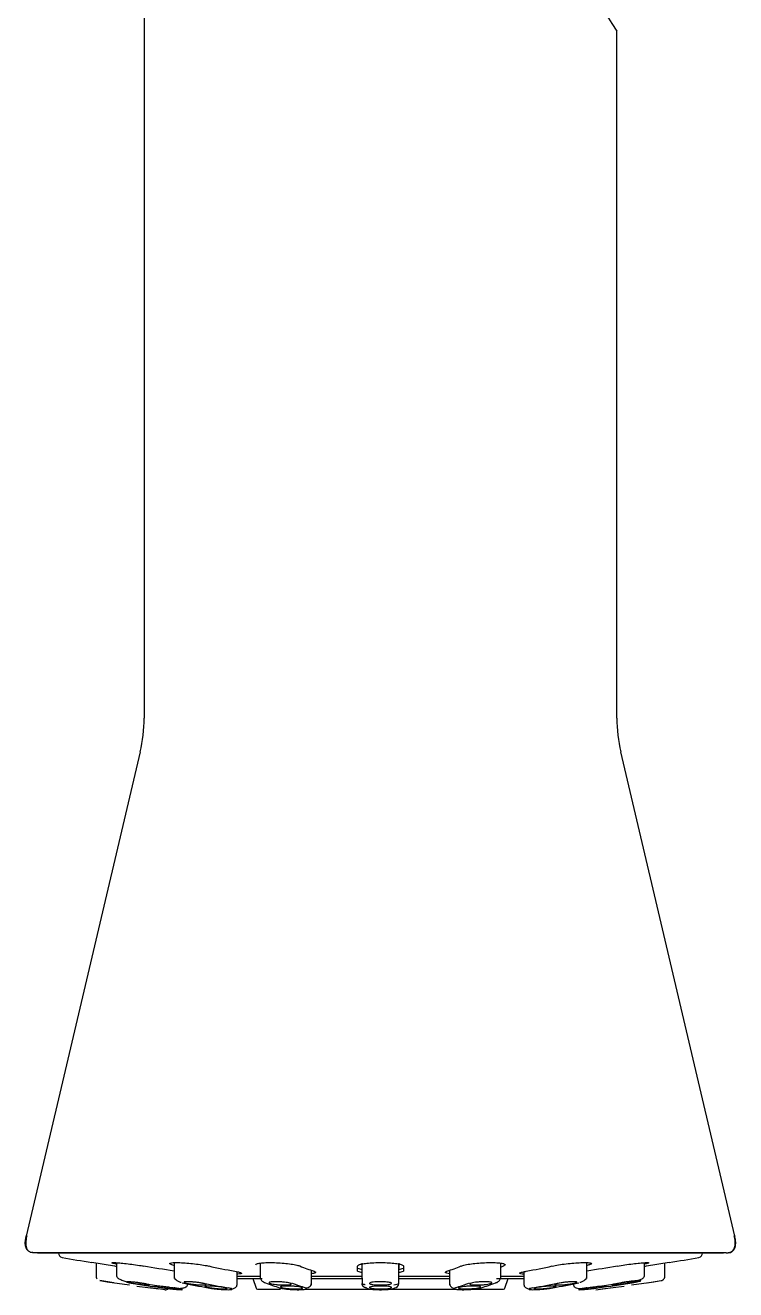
# Model space of a CAD drawing. Header units: millimetres. Extents: x 1617 to 5774, y 11446 to 13973.
# Drawn here: x 3841.9 to 3889.9, y 13340.8 to 13426.4 of the extents above; entities that cross this region are included whole.
import ezdxf

# ---------------------------------------------------------------- set-up
doc = ezdxf.new("R2010")
doc.units = ezdxf.units.MM
doc.layers.get('0').update_dxf_attribs({"color": 250})

# ---------------------------------------------------------------- blocks, each defined once
blk = doc.blocks.new('8')
at = {"linetype": 'Continuous'}
for p, q in [((3849.898, 13477.524), (3849.898, 13379.522)), ((3881.898, 13379.522), (3881.898, 13426.024)), ((3849.632, 13377.23), (3841.915, 13344.459)), ((3889.881, 13344.459), (3882.164, 13377.23)), ((3889.88, 13344.462), (3889.852, 13344.462)), ((3889.296, 13343.324), (3842.5, 13343.324)), ((3842.673, 13343.324), (3889.123, 13343.324)), ((3844.098, 13343.324), (3844.098, 13343.309)), ((3887.698, 13343.309), (3887.698, 13343.324)), ((3847.898, 13342.43), (3846.348, 13342.666)), ((3846.648, 13342.62), (3846.648, 13341.741)), ((3848.018, 13342.657), (3848.018, 13341.729)), ((3851.92, 13342.661), (3851.92, 13341.595)), ((3857.76, 13342.632), (3857.76, 13341.595)), ((3864.348, 13342.078), (3864.348, 13342.43)), ((3864.648, 13342.276), (3864.648, 13342.629)), ((3864.648, 13341.598), (3864.648, 13342.566)), ((3867.148, 13342.629), (3867.148, 13342.276)), ((3867.148, 13341.598), (3867.148, 13342.564)), ((3867.448, 13342.43), (3867.448, 13342.078)), ((3874.036, 13341.595), (3874.036, 13342.627)), ((3879.876, 13341.595), (3879.876, 13342.662)), ((3883.778, 13341.729), (3883.778, 13342.659)), ((3885.448, 13342.666), (3883.898, 13342.43)), ((3885.148, 13341.741), (3885.148, 13342.62)), ((3847.853, 13341.301), (3846.901, 13341.444)), ((3856.188, 13341.123), (3856.188, 13342.044)), ((3856.188, 13341.743), (3857.742, 13341.743)), ((3856.188, 13341.589), (3857.878, 13341.589)), ((3857.266, 13341.589), (3857.476, 13340.94)), ((3861.217, 13341.123), (3861.217, 13342.141)), ((3861.217, 13341.743), (3864.648, 13341.743)), ((3861.217, 13341.589), (3864.648, 13341.589)), ((3864.648, 13341.598), (3864.648, 13341.248)), ((3867.148, 13341.743), (3870.58, 13341.743)), ((3867.148, 13341.248), (3867.148, 13341.598)), ((3867.148, 13341.589), (3870.58, 13341.589)), ((3870.58, 13342.141), (3870.58, 13341.123)), ((3873.752, 13341.589), (3875.608, 13341.589)), ((3874.074, 13341.743), (3875.608, 13341.743)), ((3874.32, 13340.94), (3874.53, 13341.589)), ((3875.608, 13342.045), (3875.608, 13341.123)), ((3883.943, 13341.301), (3884.895, 13341.444)), ((3847.398, 13341.367), (3848.898, 13341.145)), ((3849.398, 13341.075), (3850.898, 13340.879)), ((3849.398, 13341.075), (3849.398, 13341.074)), ((3851.312, 13340.828), (3850.36, 13340.951)), ((3852.828, 13341.123), (3852.828, 13341.225)), ((3857.571, 13340.871), (3859.139, 13340.871)), ((3860.817, 13340.871), (3865.198, 13340.871)), ((3866.575, 13340.871), (3871.037, 13340.871)), ((3872.251, 13340.871), (3874.225, 13340.871)), ((3878.968, 13341.225), (3878.968, 13341.123)), ((3880.484, 13340.828), (3881.437, 13340.951)), ((3880.898, 13340.879), (3882.398, 13341.075)), ((3882.398, 13341.074), (3882.398, 13341.075)), ((3882.898, 13341.145), (3884.398, 13341.367))]:
    blk.add_line(p, q, dxfattribs=at)
for centre, radius, start, end in [((3896.625, 13436.118), 17.854, 182.54693, 214.4248), ((3839.898, 13379.522), 10, 346.75, 0), ((3891.898, 13379.522), 10, 180, 193.25), ((3844.398, 13343.309), 0.3, 180, 259.65275), ((3887.398, 13343.309), 0.3, 280.34725, 360), ((3865.898, 13461.063), 120, 259.65262, 260.62368), ((3865.898, 13461.063), 119.99, 261.37235, 261.43038), ((3865.898, 13348.012), 5.938, 254.86804, 257.83964), ((3865.898, 13348.012), 5.938, 282.23145, 285.13196), ((3865.898, 13461.063), 119.99, 278.56962, 278.62765), ((3865.898, 13461.063), 120, 279.37594, 280.34738), ((3846.948, 13341.741), 0.3, 170.95569, 216.24033), ((3865.898, 13461.247), 121.3, 260.99018, 261.23233), ((3865.898, 13347.82), 5.947, 254.89331, 257.78849), ((3865.898, 13347.82), 5.947, 282.1405, 285.10669), ((3865.898, 13461.247), 121.3, 278.76766, 279.00976), ((3884.848, 13341.741), 0.3, 278.48092, 323.75967), ((3884.848, 13341.741), 0.3, 323.75967, 9.04431), ((3851.348, 13341.125), 0.3, 262.51777, 311.50832), ((3857.571, 13340.971), 0.1, 197.90445, 270), ((3858.122, 13341.569), 0.269, 234.73393, 268.05071), ((3866.849, 13341.249), 0.299, 270.20913, 359.76951), ((3874.225, 13340.971), 0.1, 270, 342.09555)]:
    blk.add_arc(centre, radius, start, end, dxfattribs=at)
for centre, major_axis, ratio, start_param, end_param in [((3866.491, 13461.063), (0, -119.99), 0.92388, 6.132604, 6.151363), ((3866.994, 13461.063), (0, -119.99), 0.707107, -0.150581, -0.129539), ((3867.33, 13461.063), (0, -119.99), 0.382683, -0.150581, -0.129539), ((3864.466, 13461.063), (0, -119.99), 0.382683, 0.129539, 0.150581), ((3867.33, 13461.063), (0, -119.99), 0.382683, 0.146573, 0.150581), ((3864.802, 13461.063), (0, -119.99), 0.707107, 0.129539, 0.150581), ((3865.305, 13461.063), (0, -119.99), 0.92388, 0.131823, 0.150581), ((3865.534, 13461.247), (0, -121.296), 0.92388, 6.133866, 6.154729), ((3866.263, 13461.247), (0, -121.296), 0.92388, 6.133866, 6.154729), ((3865.225, 13461.247), (0, -121.296), 0.707107, -0.149319, -0.128456), ((3866.572, 13461.247), (0, -121.296), 0.707107, -0.149319, -0.128456), ((3865.018, 13461.247), (0, -121.296), 0.382683, -0.149319, -0.128456), ((3866.778, 13461.247), (0, -121.296), 0.382683, -0.149319, -0.128456), ((3865.018, 13461.247), (0, -121.296), 0.382683, 0.128456, 0.149319), ((3866.778, 13461.247), (0, -121.296), 0.382683, 0.128456, 0.149319), ((3865.225, 13461.247), (0, -121.296), 0.707107, 0.128456, 0.149319), ((3866.572, 13461.247), (0, -121.296), 0.707107, 0.128456, 0.149319), ((3865.534, 13461.247), (0, -121.296), 0.92388, 0.128456, 0.149319), ((3866.263, 13461.247), (0, -121.296), 0.92388, 0.128456, 0.149319)]:
    blk.add_ellipse(centre, major_axis=major_axis, ratio=ratio, start_param=start_param, end_param=end_param, dxfattribs=at)
for points, degree, knots in [([(3842.075, 13343.437), (3841.732, 13343.682), (3841.916, 13344.462), (3841.916, 13344.462), (3841.916, 13344.462)], 2, [0.3145013, 0.3145013, 0.3145013, 0.9999938, 0.9999938, 1, 1, 1]), ([(3841.948, 13344.475), (3841.91, 13344.296), (3841.873, 13344.106), (3841.884, 13343.867), (3841.898, 13343.784), (3841.911, 13343.726), (3841.93, 13343.658), (3841.984, 13343.529), (3842.102, 13343.404), (3842.225, 13343.359), (3842.315, 13343.34)], 3, [0, 0, 0, 0, 0.238845, 0.30142, 0.338078, 0.360662, 0.385637, 0.450598, 0.662542, 1, 1, 1, 1]), ([(3889.296, 13343.324), (3889.296, 13343.324), (3889.296, 13343.324), (3890.148, 13343.324), (3889.88, 13344.462), (3889.88, 13344.462), (3889.88, 13344.462)], 2, [0, 0, 0, 0.000036, 0.000036, 0.999994, 0.999994, 1, 1, 1]), ([(3889.481, 13343.34), (3889.556, 13343.33), (3889.635, 13343.341), (3889.781, 13343.516), (3889.801, 13343.543), (3889.824, 13343.58), (3889.881, 13343.684), (3889.943, 13343.993), (3889.898, 13344.259), (3889.848, 13344.475)], 3, [0, 0, 0, 0, 0.512408, 0.542086, 0.565666, 0.57576, 0.608119, 0.72314, 1, 1, 1, 1]), ([(3889.482, 13343.34), (3889.556, 13343.33), (3889.635, 13343.341), (3889.781, 13343.516), (3889.801, 13343.543), (3889.824, 13343.58), (3889.881, 13343.684), (3889.943, 13343.993), (3889.898, 13344.259), (3889.848, 13344.475)], 3, [0, 0, 0, 0, 0.512341, 0.542016, 0.565595, 0.575689, 0.608054, 0.723094, 1, 1, 1, 1]), ([(3842.5, 13343.324), (3842.5, 13343.324), (3842.5, 13343.324), (3842.399, 13343.324), (3842.314, 13343.34)], 2, [0, 0, 0, 0.0000362, 0.0000362, 0.1181102, 0.1181102, 0.1181102]), ([(3848.002, 13342.556), (3847.967, 13342.564), (3847.934, 13342.572), (3847.905, 13342.579), (3847.822, 13342.599), (3847.764, 13342.617), (3847.737, 13342.631), (3847.71, 13342.645), (3847.712, 13342.655), (3847.744, 13342.661), (3847.775, 13342.666), (3847.836, 13342.667), (3847.921, 13342.664), (3848.006, 13342.661), (3848.118, 13342.653), (3848.247, 13342.642), (3848.376, 13342.63), (3848.525, 13342.614), (3848.684, 13342.596), (3848.844, 13342.577), (3849.016, 13342.555), (3849.188, 13342.532), (3849.362, 13342.508), (3849.539, 13342.482), (3849.705, 13342.456), (3849.758, 13342.447), (3849.81, 13342.439), (3849.861, 13342.43)], 3, [0.180288, 0.180288, 0.180288, 0.180288, 0.2179797, 0.2179797, 0.2179797, 0.3264185, 0.3264185, 0.3264185, 0.4336625, 0.4336625, 0.4336625, 0.5398, 0.5398, 0.5398, 0.6454063, 0.6454063, 0.6454063, 0.7512726, 0.7512726, 0.7512726, 0.8580682, 0.8580682, 0.8580682, 0.9660681, 0.9660681, 0.9660681, 1, 1, 1, 1]), ([(3851.902, 13342.471), (3851.852, 13342.484), (3851.808, 13342.497), (3851.771, 13342.509), (3851.696, 13342.534), (3851.647, 13342.558), (3851.629, 13342.579), (3851.61, 13342.599), (3851.622, 13342.617), (3851.664, 13342.631), (3851.704, 13342.645), (3851.775, 13342.655), (3851.87, 13342.661), (3851.963, 13342.666), (3852.083, 13342.667), (3852.219, 13342.664), (3852.355, 13342.661), (3852.51, 13342.653), (3852.672, 13342.642), (3852.835, 13342.63), (3853.009, 13342.614), (3853.18, 13342.596), (3853.352, 13342.577), (3853.526, 13342.555), (3853.688, 13342.532), (3853.852, 13342.508), (3854.008, 13342.482), (3854.143, 13342.456), (3854.186, 13342.447), (3854.227, 13342.439), (3854.266, 13342.43)], 3, [0.0553773, 0.0553773, 0.0553773, 0.0553773, 0.1089723, 0.1089723, 0.1089723, 0.2179797, 0.2179797, 0.2179797, 0.3264185, 0.3264185, 0.3264185, 0.4336625, 0.4336625, 0.4336625, 0.5398, 0.5398, 0.5398, 0.6454063, 0.6454063, 0.6454063, 0.7512726, 0.7512726, 0.7512726, 0.8580682, 0.8580682, 0.8580682, 0.9660681, 0.9660681, 0.9660681, 1, 1, 1, 1]), ([(3857.46, 13342.52), (3857.46, 13342.541), (3857.482, 13342.561), (3857.524, 13342.579), (3857.574, 13342.599), (3857.654, 13342.617), (3857.757, 13342.631), (3857.859, 13342.645), (3857.988, 13342.655), (3858.131, 13342.661), (3858.273, 13342.666), (3858.434, 13342.667), (3858.6, 13342.664), (3858.765, 13342.661), (3858.941, 13342.653), (3859.112, 13342.642), (3859.283, 13342.63), (3859.454, 13342.614), (3859.612, 13342.596), (3859.771, 13342.577), (3859.92, 13342.555), (3860.048, 13342.532), (3860.177, 13342.508), (3860.287, 13342.482), (3860.37, 13342.456), (3860.397, 13342.447), (3860.421, 13342.439), (3860.442, 13342.43)], 3, [0.1254368, 0.1254368, 0.1254368, 0.1254368, 0.2179797, 0.2179797, 0.2179797, 0.3264185, 0.3264185, 0.3264185, 0.4336625, 0.4336625, 0.4336625, 0.5398, 0.5398, 0.5398, 0.6454063, 0.6454063, 0.6454063, 0.7512726, 0.7512726, 0.7512726, 0.8580682, 0.8580682, 0.8580682, 0.9660681, 0.9660681, 0.9660681, 1, 1, 1, 1]), ([(3864.348, 13342.43), (3864.348, 13342.457), (3864.379, 13342.484), (3864.437, 13342.509), (3864.496, 13342.534), (3864.584, 13342.558), (3864.695, 13342.579), (3864.805, 13342.599), (3864.94, 13342.617), (3865.09, 13342.631), (3865.238, 13342.645), (3865.404, 13342.655), (3865.575, 13342.661), (3865.743, 13342.666), (3865.92, 13342.667), (3866.091, 13342.664), (3866.262, 13342.661), (3866.43, 13342.653), (3866.584, 13342.642), (3866.738, 13342.63), (3866.881, 13342.614), (3867.001, 13342.596), (3867.122, 13342.577), (3867.224, 13342.555), (3867.298, 13342.532), (3867.372, 13342.508), (3867.421, 13342.482), (3867.439, 13342.456), (3867.445, 13342.447), (3867.448, 13342.439), (3867.448, 13342.43)], 3, [0, 0, 0, 0, 0.108972, 0.108972, 0.108972, 0.21798, 0.21798, 0.21798, 0.326418, 0.326418, 0.326418, 0.433662, 0.433662, 0.433662, 0.5398, 0.5398, 0.5398, 0.645406, 0.645406, 0.645406, 0.751273, 0.751273, 0.751273, 0.858068, 0.858068, 0.858068, 0.966068, 0.966068, 0.966068, 1, 1, 1, 1]), ([(3871.354, 13342.43), (3871.421, 13342.457), (3871.517, 13342.484), (3871.635, 13342.509), (3871.752, 13342.534), (3871.894, 13342.558), (3872.048, 13342.579), (3872.202, 13342.599), (3872.373, 13342.617), (3872.546, 13342.631), (3872.718, 13342.645), (3872.897, 13342.655), (3873.068, 13342.661), (3873.237, 13342.666), (3873.404, 13342.667), (3873.554, 13342.664), (3873.703, 13342.661), (3873.839, 13342.653), (3873.952, 13342.642), (3874.065, 13342.63), (3874.158, 13342.614), (3874.222, 13342.596), (3874.287, 13342.577), (3874.325, 13342.555), (3874.334, 13342.532), (3874.343, 13342.508), (3874.322, 13342.482), (3874.274, 13342.456), (3874.258, 13342.447), (3874.24, 13342.439), (3874.218, 13342.43)], 3, [0, 0, 0, 0, 0.108972, 0.108972, 0.108972, 0.21798, 0.21798, 0.21798, 0.326418, 0.326418, 0.326418, 0.433662, 0.433662, 0.433662, 0.5398, 0.5398, 0.5398, 0.645406, 0.645406, 0.645406, 0.751273, 0.751273, 0.751273, 0.858068, 0.858068, 0.858068, 0.966068, 0.966068, 0.966068, 1, 1, 1, 1]), ([(3877.53, 13342.43), (3877.654, 13342.457), (3877.801, 13342.484), (3877.959, 13342.509), (3878.117, 13342.534), (3878.291, 13342.558), (3878.466, 13342.579), (3878.64, 13342.599), (3878.819, 13342.617), (3878.99, 13342.631), (3879.159, 13342.645), (3879.323, 13342.655), (3879.469, 13342.661), (3879.614, 13342.666), (3879.744, 13342.667), (3879.85, 13342.664), (3879.955, 13342.661), (3880.039, 13342.653), (3880.094, 13342.642), (3880.149, 13342.63), (3880.177, 13342.614), (3880.176, 13342.596), (3880.175, 13342.577), (3880.144, 13342.555), (3880.087, 13342.532), (3880.039, 13342.512), (3879.97, 13342.49), (3879.886, 13342.469)], 3, [0, 0, 0, 0, 0.1089723, 0.1089723, 0.1089723, 0.2179797, 0.2179797, 0.2179797, 0.3264185, 0.3264185, 0.3264185, 0.4336625, 0.4336625, 0.4336625, 0.5398, 0.5398, 0.5398, 0.6454063, 0.6454063, 0.6454063, 0.7512726, 0.7512726, 0.7512726, 0.8580682, 0.8580682, 0.8580682, 0.9477932, 0.9477932, 0.9477932, 0.9477932]), ([(3881.935, 13342.43), (3882.096, 13342.457), (3882.272, 13342.484), (3882.447, 13342.509), (3882.622, 13342.534), (3882.801, 13342.558), (3882.97, 13342.579), (3883.137, 13342.599), (3883.299, 13342.617), (3883.441, 13342.631), (3883.581, 13342.645), (3883.706, 13342.655), (3883.805, 13342.661), (3883.902, 13342.666), (3883.977, 13342.667), (3884.023, 13342.664), (3884.068, 13342.661), (3884.086, 13342.653), (3884.075, 13342.642), (3884.063, 13342.63), (3884.023, 13342.614), (3883.956, 13342.596), (3883.913, 13342.584), (3883.858, 13342.57), (3883.794, 13342.556)], 3, [0, 0, 0, 0, 0.1089723, 0.1089723, 0.1089723, 0.2179797, 0.2179797, 0.2179797, 0.3264185, 0.3264185, 0.3264185, 0.4336625, 0.4336625, 0.4336625, 0.5398, 0.5398, 0.5398, 0.6454063, 0.6454063, 0.6454063, 0.7512726, 0.7512726, 0.7512726, 0.8201136, 0.8201136, 0.8201136, 0.8201136]), ([(3848.045, 13341.724), (3848.051, 13341.702), (3848.068, 13341.651), (3848.234, 13341.541), (3848.51, 13341.417), (3848.721, 13341.356), (3848.84, 13341.322)], 3, [0, 0, 0, 0, 0.161046, 0.452746, 0.733981, 1, 1, 1, 1]), ([(3851.922, 13341.734), (3851.924, 13341.696), (3851.931, 13341.63), (3852.029, 13341.514), (3852.188, 13341.406), (3852.318, 13341.355), (3852.393, 13341.327)], 3, [0, 0, 0, 0, 0.258544, 0.514568, 0.763251, 1, 1, 1, 1]), ([(3856.034, 13342.078), (3856.157, 13342.055), (3856.261, 13342.032), (3856.336, 13342.011), (3856.412, 13341.989), (3856.461, 13341.969), (3856.479, 13341.951), (3856.498, 13341.933), (3856.486, 13341.918), (3856.446, 13341.906), (3856.405, 13341.894), (3856.335, 13341.886), (3856.241, 13341.881), (3856.227, 13341.88), (3856.212, 13341.879), (3856.197, 13341.879)], 3, [0, 0, 0, 0, 0.1085609, 0.1085609, 0.1085609, 0.2171477, 0.2171477, 0.2171477, 0.3253166, 0.3253166, 0.3253166, 0.4326082, 0.4326082, 0.4326082, 0.4486413, 0.4486413, 0.4486413, 0.4486413]), ([(3857.76, 13341.672), (3857.761, 13341.639), (3857.764, 13341.584), (3857.808, 13341.49), (3857.882, 13341.404), (3857.947, 13341.362), (3857.985, 13341.339)], 3, [0, 0, 0, 0, 0.251992, 0.505822, 0.756915, 1, 1, 1, 1]), ([(3861.399, 13342.078), (3861.465, 13342.055), (3861.505, 13342.032), (3861.514, 13342.011), (3861.524, 13341.989), (3861.503, 13341.969), (3861.453, 13341.951), (3861.404, 13341.933), (3861.324, 13341.918), (3861.222, 13341.906), (3861.22, 13341.906), (3861.219, 13341.906), (3861.218, 13341.906)], 3, [0, 0, 0, 0, 0.1085609, 0.1085609, 0.1085609, 0.2171477, 0.2171477, 0.2171477, 0.3253166, 0.3253166, 0.3253166, 0.3267849, 0.3267849, 0.3267849, 0.3267849]), ([(3870.564, 13341.907), (3870.496, 13341.916), (3870.439, 13341.925), (3870.394, 13341.936), (3870.329, 13341.952), (3870.291, 13341.971), (3870.282, 13341.991), (3870.273, 13342.012), (3870.294, 13342.034), (3870.343, 13342.057), (3870.358, 13342.064), (3870.377, 13342.071), (3870.398, 13342.078)], 3, [0.6786588, 0.6786588, 0.6786588, 0.6786588, 0.7514439, 0.7514439, 0.7514439, 0.8583981, 0.8583981, 0.8583981, 0.9662405, 0.9662405, 0.9662405, 1, 1, 1, 1]), ([(3870.496, 13342.118), (3870.52, 13342.114), (3870.547, 13342.111), (3870.575, 13342.108), (3870.576, 13342.107), (3870.577, 13342.107), (3870.579, 13342.107)], 3, [0.29588398, 0.29588398, 0.29588398, 0.29588398, 0.32532693, 0.32532693, 0.32532693, 0.32678857, 0.32678857, 0.32678857, 0.32678857]), ([(3873.812, 13341.339), (3873.85, 13341.362), (3873.914, 13341.403), (3873.988, 13341.49), (3874.032, 13341.584), (3874.035, 13341.639), (3874.036, 13341.672)], 3, [0, 0, 0, 0, 0.243187, 0.494237, 0.748022, 1, 1, 1, 1]), ([(3875.601, 13341.879), (3875.512, 13341.882), (3875.44, 13341.888), (3875.391, 13341.897), (3875.336, 13341.907), (3875.307, 13341.92), (3875.308, 13341.936), (3875.309, 13341.952), (3875.34, 13341.971), (3875.398, 13341.991), (3875.456, 13342.012), (3875.543, 13342.034), (3875.652, 13342.057), (3875.687, 13342.064), (3875.723, 13342.071), (3875.762, 13342.078)], 3, [0.5511258, 0.5511258, 0.5511258, 0.5511258, 0.645172, 0.645172, 0.645172, 0.7514439, 0.7514439, 0.7514439, 0.8583981, 0.8583981, 0.8583981, 0.9662405, 0.9662405, 0.9662405, 1, 1, 1, 1]), ([(3879.403, 13341.327), (3879.478, 13341.355), (3879.609, 13341.406), (3879.767, 13341.514), (3879.865, 13341.63), (3879.872, 13341.696), (3879.874, 13341.734)], 3, [0, 0, 0, 0, 0.236776, 0.485418, 0.74146, 1, 1, 1, 1]), ([(3882.956, 13341.322), (3883.076, 13341.356), (3883.286, 13341.417), (3883.562, 13341.541), (3883.728, 13341.651), (3883.745, 13341.702), (3883.751, 13341.724)], 3, [0, 0, 0, 0, 0.266007, 0.547236, 0.83893, 1, 1, 1, 1]), ([(3849.786, 13341.256), (3849.864, 13341.243), (3849.938, 13341.23), (3850.001, 13341.219), (3850.064, 13341.207), (3850.118, 13341.195), (3850.159, 13341.186), (3850.199, 13341.176), (3850.227, 13341.167), (3850.24, 13341.161), (3850.253, 13341.154), (3850.252, 13341.15), (3850.237, 13341.147), (3850.222, 13341.145), (3850.192, 13341.144), (3850.151, 13341.146), (3850.11, 13341.147), (3850.056, 13341.151), (3849.994, 13341.156), (3849.931, 13341.162), (3849.859, 13341.169), (3849.782, 13341.178), (3849.705, 13341.186), (3849.621, 13341.197), (3849.538, 13341.208), (3849.454, 13341.219), (3849.368, 13341.231), (3849.288, 13341.244), (3849.262, 13341.248), (3849.237, 13341.252), (3849.212, 13341.256), (3849.134, 13341.268), (3849.06, 13341.281), (3848.997, 13341.293), (3848.934, 13341.304), (3848.88, 13341.316), (3848.84, 13341.325), (3848.8, 13341.335), (3848.772, 13341.344), (3848.758, 13341.35), (3848.745, 13341.357), (3848.746, 13341.361), (3848.762, 13341.364), (3848.777, 13341.367), (3848.806, 13341.367), (3848.847, 13341.366), (3848.888, 13341.364), (3848.942, 13341.361), (3849.005, 13341.355), (3849.067, 13341.35), (3849.14, 13341.342), (3849.216, 13341.334), (3849.294, 13341.325), (3849.377, 13341.314), (3849.461, 13341.303), (3849.544, 13341.292), (3849.63, 13341.28), (3849.711, 13341.267), (3849.736, 13341.263), (3849.762, 13341.26), (3849.786, 13341.256)], 3, [0, 0, 0, 0, 0.054446, 0.054446, 0.054446, 0.108909, 0.108909, 0.108909, 0.163102, 0.163102, 0.163102, 0.216727, 0.216727, 0.216727, 0.26983, 0.26983, 0.26983, 0.322681, 0.322681, 0.322681, 0.375655, 0.375655, 0.375655, 0.429067, 0.429067, 0.429067, 0.483051, 0.483051, 0.483051, 0.500001, 0.500001, 0.500001, 0.554448, 0.554448, 0.554448, 0.608912, 0.608912, 0.608912, 0.663105, 0.663105, 0.663105, 0.716732, 0.716732, 0.716732, 0.769833, 0.769833, 0.769833, 0.822681, 0.822681, 0.822681, 0.875653, 0.875653, 0.875653, 0.929065, 0.929065, 0.929065, 0.98305, 0.98305, 0.98305, 1, 1, 1, 1]), ([(3851.06, 13340.977), (3850.982, 13340.988), (3850.908, 13340.999), (3850.846, 13341.009), (3850.783, 13341.02), (3850.729, 13341.03), (3850.688, 13341.038), (3850.648, 13341.047), (3850.62, 13341.055), (3850.606, 13341.06), (3850.593, 13341.066), (3850.594, 13341.07), (3850.609, 13341.073), (3850.624, 13341.075), (3850.653, 13341.076), (3850.694, 13341.074), (3850.736, 13341.073), (3850.789, 13341.07), (3850.852, 13341.065), (3850.914, 13341.06), (3850.987, 13341.053), (3851.064, 13341.046), (3851.142, 13341.038), (3851.225, 13341.029), (3851.309, 13341.019), (3851.392, 13341.009), (3851.478, 13340.998), (3851.559, 13340.987), (3851.584, 13340.984), (3851.609, 13340.98), (3851.634, 13340.977), (3851.712, 13340.966), (3851.786, 13340.954), (3851.848, 13340.944), (3851.911, 13340.934), (3851.965, 13340.924), (3852.006, 13340.915), (3852.046, 13340.906), (3852.074, 13340.899), (3852.088, 13340.893), (3852.101, 13340.887), (3852.1, 13340.883), (3852.085, 13340.881), (3852.07, 13340.878), (3852.041, 13340.878), (3852, 13340.879), (3851.959, 13340.881), (3851.905, 13340.884), (3851.842, 13340.889), (3851.78, 13340.893), (3851.707, 13340.9), (3851.63, 13340.908), (3851.553, 13340.915), (3851.469, 13340.925), (3851.385, 13340.935), (3851.302, 13340.944), (3851.216, 13340.955), (3851.135, 13340.966), (3851.11, 13340.97), (3851.085, 13340.973), (3851.06, 13340.977)], 3, [0, 0, 0, 0, 0.054288, 0.054288, 0.054288, 0.108589, 0.108589, 0.108589, 0.162679, 0.162679, 0.162679, 0.216326, 0.216326, 0.216326, 0.269559, 0.269559, 0.269559, 0.322592, 0.322592, 0.322592, 0.375721, 0.375721, 0.375721, 0.429196, 0.429196, 0.429196, 0.483121, 0.483121, 0.483121, 0.500004, 0.500004, 0.500004, 0.55429, 0.55429, 0.55429, 0.60859, 0.60859, 0.60859, 0.662678, 0.662678, 0.662678, 0.716323, 0.716323, 0.716323, 0.769557, 0.769557, 0.769557, 0.822591, 0.822591, 0.822591, 0.87572, 0.87572, 0.87572, 0.929194, 0.929194, 0.929194, 0.983118, 0.983118, 0.983118, 1, 1, 1, 1]), ([(3852.154, 13340.908), (3852.164, 13340.909), (3852.264, 13340.912), (3852.445, 13340.926), (3852.655, 13340.972), (3852.801, 13341.046), (3852.819, 13341.105), (3852.828, 13341.141)], 3, [0.4564545, 0.4564545, 0.4564545, 0.4564545, 0.470299, 0.5970275, 0.7284389, 0.8634873, 1, 1, 1, 1]), ([(3853.877, 13341.256), (3853.937, 13341.243), (3853.987, 13341.23), (3854.024, 13341.219), (3854.06, 13341.207), (3854.084, 13341.195), (3854.093, 13341.186), (3854.102, 13341.176), (3854.096, 13341.167), (3854.076, 13341.161), (3854.056, 13341.154), (3854.022, 13341.15), (3853.977, 13341.147), (3853.931, 13341.145), (3853.873, 13341.144), (3853.807, 13341.146), (3853.742, 13341.147), (3853.667, 13341.151), (3853.588, 13341.156), (3853.509, 13341.162), (3853.425, 13341.169), (3853.342, 13341.178), (3853.259, 13341.186), (3853.175, 13341.197), (3853.096, 13341.208), (3853.017, 13341.219), (3852.942, 13341.231), (3852.876, 13341.244), (3852.855, 13341.248), (3852.836, 13341.252), (3852.817, 13341.256), (3852.757, 13341.268), (3852.707, 13341.281), (3852.67, 13341.293), (3852.634, 13341.304), (3852.61, 13341.316), (3852.601, 13341.325), (3852.592, 13341.335), (3852.598, 13341.344), (3852.618, 13341.35), (3852.638, 13341.357), (3852.672, 13341.361), (3852.717, 13341.364), (3852.763, 13341.367), (3852.821, 13341.367), (3852.887, 13341.366), (3852.952, 13341.364), (3853.027, 13341.361), (3853.106, 13341.355), (3853.185, 13341.35), (3853.269, 13341.342), (3853.352, 13341.334), (3853.435, 13341.325), (3853.519, 13341.314), (3853.598, 13341.303), (3853.677, 13341.292), (3853.752, 13341.28), (3853.818, 13341.267), (3853.839, 13341.263), (3853.858, 13341.26), (3853.877, 13341.256)], 3, [0, 0, 0, 0, 0.054446, 0.054446, 0.054446, 0.108909, 0.108909, 0.108909, 0.163102, 0.163102, 0.163102, 0.216727, 0.216727, 0.216727, 0.26983, 0.26983, 0.26983, 0.322681, 0.322681, 0.322681, 0.375655, 0.375655, 0.375655, 0.429067, 0.429067, 0.429067, 0.483051, 0.483051, 0.483051, 0.500001, 0.500001, 0.500001, 0.554448, 0.554448, 0.554448, 0.608912, 0.608912, 0.608912, 0.663105, 0.663105, 0.663105, 0.716732, 0.716732, 0.716732, 0.769833, 0.769833, 0.769833, 0.822681, 0.822681, 0.822681, 0.875653, 0.875653, 0.875653, 0.929065, 0.929065, 0.929065, 0.98305, 0.98305, 0.98305, 1, 1, 1, 1]), ([(3854.231, 13340.977), (3854.171, 13340.988), (3854.121, 13340.999), (3854.084, 13341.009), (3854.048, 13341.02), (3854.024, 13341.03), (3854.015, 13341.038), (3854.006, 13341.047), (3854.012, 13341.055), (3854.032, 13341.06), (3854.051, 13341.066), (3854.085, 13341.07), (3854.131, 13341.073), (3854.176, 13341.075), (3854.234, 13341.076), (3854.3, 13341.074), (3854.365, 13341.073), (3854.441, 13341.07), (3854.519, 13341.065), (3854.598, 13341.06), (3854.683, 13341.053), (3854.766, 13341.046), (3854.849, 13341.038), (3854.934, 13341.029), (3855.012, 13341.019), (3855.091, 13341.009), (3855.167, 13340.998), (3855.232, 13340.987), (3855.253, 13340.984), (3855.273, 13340.98), (3855.292, 13340.977), (3855.351, 13340.966), (3855.401, 13340.954), (3855.438, 13340.944), (3855.474, 13340.934), (3855.498, 13340.924), (3855.507, 13340.915), (3855.516, 13340.906), (3855.51, 13340.899), (3855.491, 13340.893), (3855.471, 13340.887), (3855.437, 13340.883), (3855.392, 13340.881), (3855.346, 13340.878), (3855.288, 13340.878), (3855.223, 13340.879), (3855.157, 13340.881), (3855.082, 13340.884), (3855.003, 13340.889), (3854.924, 13340.893), (3854.84, 13340.9), (3854.757, 13340.908), (3854.673, 13340.915), (3854.589, 13340.925), (3854.51, 13340.935), (3854.431, 13340.944), (3854.356, 13340.955), (3854.29, 13340.966), (3854.27, 13340.97), (3854.25, 13340.973), (3854.231, 13340.977)], 3, [0, 0, 0, 0, 0.054288, 0.054288, 0.054288, 0.108589, 0.108589, 0.108589, 0.162679, 0.162679, 0.162679, 0.216326, 0.216326, 0.216326, 0.269559, 0.269559, 0.269559, 0.322592, 0.322592, 0.322592, 0.375721, 0.375721, 0.375721, 0.429196, 0.429196, 0.429196, 0.483121, 0.483121, 0.483121, 0.500004, 0.500004, 0.500004, 0.55429, 0.55429, 0.55429, 0.60859, 0.60859, 0.60859, 0.662678, 0.662678, 0.662678, 0.716323, 0.716323, 0.716323, 0.769557, 0.769557, 0.769557, 0.822591, 0.822591, 0.822591, 0.87572, 0.87572, 0.87572, 0.929194, 0.929194, 0.929194, 0.983118, 0.983118, 0.983118, 1, 1, 1, 1]), ([(3855.829, 13340.869), (3855.846, 13340.872), (3855.947, 13340.896), (3856.081, 13340.961), (3856.176, 13341.075), (3856.184, 13341.137), (3856.188, 13341.176)], 3, [0.6942662, 0.6942662, 0.6942662, 0.6942662, 0.7187825, 0.8462099, 0.920492, 1, 1, 1, 1]), ([(3859.798, 13341.256), (3859.831, 13341.243), (3859.85, 13341.23), (3859.854, 13341.219), (3859.859, 13341.207), (3859.849, 13341.195), (3859.824, 13341.186), (3859.8, 13341.176), (3859.762, 13341.167), (3859.712, 13341.161), (3859.662, 13341.154), (3859.6, 13341.15), (3859.531, 13341.147), (3859.462, 13341.145), (3859.385, 13341.144), (3859.304, 13341.146), (3859.224, 13341.147), (3859.139, 13341.151), (3859.056, 13341.156), (3858.974, 13341.162), (3858.891, 13341.169), (3858.814, 13341.178), (3858.737, 13341.186), (3858.665, 13341.197), (3858.603, 13341.208), (3858.541, 13341.219), (3858.487, 13341.231), (3858.447, 13341.244), (3858.434, 13341.248), (3858.423, 13341.252), (3858.413, 13341.256), (3858.38, 13341.268), (3858.361, 13341.281), (3858.357, 13341.293), (3858.352, 13341.304), (3858.362, 13341.316), (3858.387, 13341.325), (3858.411, 13341.335), (3858.449, 13341.344), (3858.499, 13341.35), (3858.549, 13341.357), (3858.611, 13341.361), (3858.68, 13341.364), (3858.749, 13341.367), (3858.826, 13341.367), (3858.907, 13341.366), (3858.987, 13341.364), (3859.072, 13341.361), (3859.155, 13341.355), (3859.237, 13341.35), (3859.32, 13341.342), (3859.397, 13341.334), (3859.474, 13341.325), (3859.546, 13341.314), (3859.608, 13341.303), (3859.67, 13341.292), (3859.724, 13341.28), (3859.764, 13341.267), (3859.777, 13341.263), (3859.788, 13341.26), (3859.798, 13341.256)], 3, [0, 0, 0, 0, 0.054446, 0.054446, 0.054446, 0.108909, 0.108909, 0.108909, 0.163102, 0.163102, 0.163102, 0.216727, 0.216727, 0.216727, 0.26983, 0.26983, 0.26983, 0.322681, 0.322681, 0.322681, 0.375655, 0.375655, 0.375655, 0.429067, 0.429067, 0.429067, 0.483051, 0.483051, 0.483051, 0.500001, 0.500001, 0.500001, 0.554448, 0.554448, 0.554448, 0.608912, 0.608912, 0.608912, 0.663105, 0.663105, 0.663105, 0.716732, 0.716732, 0.716732, 0.769833, 0.769833, 0.769833, 0.822681, 0.822681, 0.822681, 0.875653, 0.875653, 0.875653, 0.929065, 0.929065, 0.929065, 0.98305, 0.98305, 0.98305, 1, 1, 1, 1]), ([(3859.178, 13340.977), (3859.146, 13340.988), (3859.126, 13340.999), (3859.122, 13341.009), (3859.117, 13341.02), (3859.128, 13341.03), (3859.152, 13341.038), (3859.176, 13341.047), (3859.214, 13341.055), (3859.264, 13341.06), (3859.313, 13341.066), (3859.375, 13341.07), (3859.444, 13341.073), (3859.513, 13341.075), (3859.59, 13341.076), (3859.671, 13341.074), (3859.751, 13341.073), (3859.836, 13341.07), (3859.919, 13341.065), (3860.002, 13341.06), (3860.085, 13341.053), (3860.162, 13341.046), (3860.239, 13341.038), (3860.311, 13341.029), (3860.373, 13341.019), (3860.436, 13341.009), (3860.489, 13340.998), (3860.529, 13340.987), (3860.542, 13340.984), (3860.554, 13340.98), (3860.564, 13340.977), (3860.596, 13340.966), (3860.615, 13340.954), (3860.62, 13340.944), (3860.624, 13340.934), (3860.614, 13340.924), (3860.59, 13340.915), (3860.566, 13340.906), (3860.528, 13340.899), (3860.478, 13340.893), (3860.429, 13340.887), (3860.367, 13340.883), (3860.298, 13340.881), (3860.229, 13340.878), (3860.151, 13340.878), (3860.071, 13340.879), (3859.991, 13340.881), (3859.906, 13340.884), (3859.823, 13340.889), (3859.739, 13340.893), (3859.656, 13340.9), (3859.58, 13340.908), (3859.503, 13340.915), (3859.43, 13340.925), (3859.368, 13340.935), (3859.306, 13340.944), (3859.253, 13340.955), (3859.212, 13340.966), (3859.2, 13340.97), (3859.188, 13340.973), (3859.178, 13340.977)], 3, [0, 0, 0, 0, 0.054288, 0.054288, 0.054288, 0.108589, 0.108589, 0.108589, 0.162679, 0.162679, 0.162679, 0.216326, 0.216326, 0.216326, 0.269559, 0.269559, 0.269559, 0.322592, 0.322592, 0.322592, 0.375721, 0.375721, 0.375721, 0.429196, 0.429196, 0.429196, 0.483121, 0.483121, 0.483121, 0.500004, 0.500004, 0.500004, 0.55429, 0.55429, 0.55429, 0.60859, 0.60859, 0.60859, 0.662678, 0.662678, 0.662678, 0.716323, 0.716323, 0.716323, 0.769557, 0.769557, 0.769557, 0.822591, 0.822591, 0.822591, 0.87572, 0.87572, 0.87572, 0.929194, 0.929194, 0.929194, 0.983118, 0.983118, 0.983118, 1, 1, 1, 1]), ([(3860.835, 13340.922), (3860.865, 13340.931), (3860.956, 13340.96), (3861.088, 13341.023), (3861.2, 13341.122), (3861.211, 13341.188), (3861.215, 13341.229)], 3, [0.7038017, 0.7038017, 0.7038017, 0.7038017, 0.7398707, 0.8182706, 0.9053727, 1, 1, 1, 1]), ([(3864.648, 13341.248), (3864.656, 13341.238), (3864.67, 13341.218), (3864.763, 13341.195), (3864.837, 13341.183), (3864.868, 13341.179)], 3, [0, 0, 0, 0, 0.0819943, 0.1516798, 0.1942786, 0.1942786, 0.1942786, 0.1942786]), ([(3866.648, 13341.256), (3866.648, 13341.243), (3866.633, 13341.23), (3866.605, 13341.219), (3866.577, 13341.207), (3866.534, 13341.195), (3866.481, 13341.186), (3866.427, 13341.176), (3866.362, 13341.167), (3866.289, 13341.161), (3866.218, 13341.154), (3866.137, 13341.15), (3866.055, 13341.147), (3865.973, 13341.145), (3865.888, 13341.144), (3865.805, 13341.146), (3865.723, 13341.147), (3865.641, 13341.151), (3865.566, 13341.156), (3865.492, 13341.162), (3865.423, 13341.169), (3865.365, 13341.178), (3865.306, 13341.186), (3865.257, 13341.197), (3865.221, 13341.208), (3865.185, 13341.219), (3865.161, 13341.231), (3865.152, 13341.244), (3865.15, 13341.248), (3865.148, 13341.252), (3865.148, 13341.256), (3865.148, 13341.268), (3865.163, 13341.281), (3865.191, 13341.293), (3865.219, 13341.304), (3865.262, 13341.316), (3865.316, 13341.325), (3865.369, 13341.335), (3865.434, 13341.344), (3865.507, 13341.35), (3865.578, 13341.357), (3865.659, 13341.361), (3865.741, 13341.364), (3865.823, 13341.367), (3865.909, 13341.367), (3865.991, 13341.366), (3866.074, 13341.364), (3866.155, 13341.361), (3866.23, 13341.355), (3866.304, 13341.35), (3866.373, 13341.342), (3866.432, 13341.334), (3866.49, 13341.325), (3866.54, 13341.314), (3866.575, 13341.303), (3866.611, 13341.292), (3866.635, 13341.28), (3866.644, 13341.267), (3866.647, 13341.263), (3866.648, 13341.26), (3866.648, 13341.256)], 3, [0, 0, 0, 0, 0.054446, 0.054446, 0.054446, 0.108909, 0.108909, 0.108909, 0.163102, 0.163102, 0.163102, 0.216727, 0.216727, 0.216727, 0.26983, 0.26983, 0.26983, 0.322681, 0.322681, 0.322681, 0.375655, 0.375655, 0.375655, 0.429067, 0.429067, 0.429067, 0.483051, 0.483051, 0.483051, 0.500001, 0.500001, 0.500001, 0.554448, 0.554448, 0.554448, 0.608912, 0.608912, 0.608912, 0.663105, 0.663105, 0.663105, 0.716732, 0.716732, 0.716732, 0.769833, 0.769833, 0.769833, 0.822681, 0.822681, 0.822681, 0.875653, 0.875653, 0.875653, 0.929065, 0.929065, 0.929065, 0.98305, 0.98305, 0.98305, 1, 1, 1, 1]), ([(3865.148, 13340.977), (3865.148, 13340.988), (3865.163, 13340.999), (3865.191, 13341.009), (3865.219, 13341.02), (3865.262, 13341.03), (3865.315, 13341.038), (3865.368, 13341.047), (3865.433, 13341.055), (3865.505, 13341.06), (3865.577, 13341.066), (3865.657, 13341.07), (3865.74, 13341.073), (3865.821, 13341.075), (3865.907, 13341.076), (3865.99, 13341.074), (3866.073, 13341.073), (3866.155, 13341.07), (3866.229, 13341.065), (3866.304, 13341.06), (3866.373, 13341.053), (3866.432, 13341.046), (3866.49, 13341.038), (3866.54, 13341.029), (3866.575, 13341.019), (3866.612, 13341.009), (3866.635, 13340.998), (3866.644, 13340.987), (3866.647, 13340.984), (3866.648, 13340.98), (3866.648, 13340.977), (3866.648, 13340.966), (3866.633, 13340.954), (3866.605, 13340.944), (3866.577, 13340.934), (3866.535, 13340.924), (3866.481, 13340.915), (3866.428, 13340.906), (3866.363, 13340.899), (3866.291, 13340.893), (3866.219, 13340.887), (3866.139, 13340.883), (3866.057, 13340.881), (3865.975, 13340.878), (3865.889, 13340.878), (3865.806, 13340.879), (3865.724, 13340.881), (3865.642, 13340.884), (3865.567, 13340.889), (3865.492, 13340.893), (3865.423, 13340.9), (3865.365, 13340.908), (3865.306, 13340.915), (3865.257, 13340.925), (3865.221, 13340.935), (3865.185, 13340.944), (3865.161, 13340.955), (3865.152, 13340.966), (3865.15, 13340.97), (3865.148, 13340.973), (3865.148, 13340.977)], 3, [0, 0, 0, 0, 0.054288, 0.054288, 0.054288, 0.108589, 0.108589, 0.108589, 0.162679, 0.162679, 0.162679, 0.216326, 0.216326, 0.216326, 0.269559, 0.269559, 0.269559, 0.322592, 0.322592, 0.322592, 0.375721, 0.375721, 0.375721, 0.429196, 0.429196, 0.429196, 0.483121, 0.483121, 0.483121, 0.500004, 0.500004, 0.500004, 0.55429, 0.55429, 0.55429, 0.60859, 0.60859, 0.60859, 0.662678, 0.662678, 0.662678, 0.716323, 0.716323, 0.716323, 0.769557, 0.769557, 0.769557, 0.822591, 0.822591, 0.822591, 0.87572, 0.87572, 0.87572, 0.929194, 0.929194, 0.929194, 0.983118, 0.983118, 0.983118, 1, 1, 1, 1]), ([(3866.794, 13341.163), (3866.884, 13341.171), (3867.077, 13341.197), (3867.121, 13341.229), (3867.148, 13341.248)], 3, [0.7518886, 0.7518886, 0.7518886, 0.7518886, 0.8493694, 1, 1, 1, 1]), ([(3870.583, 13341.198), (3870.586, 13341.167), (3870.597, 13341.105), (3870.692, 13340.985), (3870.837, 13340.912), (3870.943, 13340.884), (3870.959, 13340.88)], 3, [0.0185078, 0.0185078, 0.0185078, 0.0185078, 0.0747843, 0.1433686, 0.2568658, 0.2779189, 0.2779189, 0.2779189, 0.2779189]), ([(3871.232, 13340.977), (3871.265, 13340.988), (3871.311, 13340.999), (3871.368, 13341.009), (3871.424, 13341.02), (3871.493, 13341.03), (3871.567, 13341.038), (3871.641, 13341.047), (3871.724, 13341.055), (3871.807, 13341.06), (3871.89, 13341.066), (3871.977, 13341.07), (3872.059, 13341.073), (3872.142, 13341.075), (3872.222, 13341.076), (3872.295, 13341.074), (3872.368, 13341.073), (3872.434, 13341.07), (3872.489, 13341.065), (3872.544, 13341.06), (3872.589, 13341.053), (3872.62, 13341.046), (3872.652, 13341.038), (3872.67, 13341.029), (3872.674, 13341.019), (3872.679, 13341.009), (3872.669, 13340.998), (3872.645, 13340.987), (3872.637, 13340.984), (3872.628, 13340.98), (3872.618, 13340.977), (3872.586, 13340.966), (3872.54, 13340.954), (3872.483, 13340.944), (3872.427, 13340.934), (3872.358, 13340.924), (3872.284, 13340.915), (3872.21, 13340.906), (3872.127, 13340.899), (3872.044, 13340.893), (3871.961, 13340.887), (3871.874, 13340.883), (3871.791, 13340.881), (3871.709, 13340.878), (3871.628, 13340.878), (3871.556, 13340.879), (3871.483, 13340.881), (3871.417, 13340.884), (3871.362, 13340.889), (3871.307, 13340.893), (3871.262, 13340.9), (3871.231, 13340.908), (3871.199, 13340.915), (3871.181, 13340.925), (3871.176, 13340.935), (3871.172, 13340.944), (3871.182, 13340.955), (3871.206, 13340.966), (3871.213, 13340.97), (3871.222, 13340.973), (3871.232, 13340.977)], 3, [0, 0, 0, 0, 0.054288, 0.054288, 0.054288, 0.108589, 0.108589, 0.108589, 0.162679, 0.162679, 0.162679, 0.216326, 0.216326, 0.216326, 0.269559, 0.269559, 0.269559, 0.322592, 0.322592, 0.322592, 0.375721, 0.375721, 0.375721, 0.429196, 0.429196, 0.429196, 0.483121, 0.483121, 0.483121, 0.500004, 0.500004, 0.500004, 0.55429, 0.55429, 0.55429, 0.60859, 0.60859, 0.60859, 0.662678, 0.662678, 0.662678, 0.716323, 0.716323, 0.716323, 0.769557, 0.769557, 0.769557, 0.822591, 0.822591, 0.822591, 0.87572, 0.87572, 0.87572, 0.929194, 0.929194, 0.929194, 0.983118, 0.983118, 0.983118, 1, 1, 1, 1]), ([(3873.384, 13341.256), (3873.351, 13341.243), (3873.305, 13341.23), (3873.248, 13341.219), (3873.191, 13341.207), (3873.123, 13341.195), (3873.048, 13341.186), (3872.974, 13341.176), (3872.891, 13341.167), (3872.807, 13341.161), (3872.724, 13341.154), (3872.638, 13341.15), (3872.555, 13341.147), (3872.473, 13341.145), (3872.392, 13341.144), (3872.32, 13341.146), (3872.248, 13341.147), (3872.182, 13341.151), (3872.127, 13341.156), (3872.072, 13341.162), (3872.027, 13341.169), (3871.996, 13341.178), (3871.965, 13341.186), (3871.946, 13341.197), (3871.942, 13341.208), (3871.937, 13341.219), (3871.948, 13341.231), (3871.971, 13341.244), (3871.979, 13341.248), (3871.988, 13341.252), (3871.998, 13341.256), (3872.03, 13341.268), (3872.077, 13341.281), (3872.133, 13341.293), (3872.19, 13341.304), (3872.259, 13341.316), (3872.333, 13341.325), (3872.408, 13341.335), (3872.49, 13341.344), (3872.574, 13341.35), (3872.657, 13341.357), (3872.744, 13341.361), (3872.826, 13341.364), (3872.908, 13341.367), (3872.989, 13341.367), (3873.062, 13341.366), (3873.134, 13341.364), (3873.2, 13341.361), (3873.255, 13341.355), (3873.309, 13341.35), (3873.354, 13341.342), (3873.385, 13341.334), (3873.417, 13341.325), (3873.435, 13341.314), (3873.44, 13341.303), (3873.444, 13341.292), (3873.434, 13341.28), (3873.41, 13341.267), (3873.403, 13341.263), (3873.394, 13341.26), (3873.384, 13341.256)], 3, [0, 0, 0, 0, 0.054446, 0.054446, 0.054446, 0.108909, 0.108909, 0.108909, 0.163102, 0.163102, 0.163102, 0.216727, 0.216727, 0.216727, 0.26983, 0.26983, 0.26983, 0.322681, 0.322681, 0.322681, 0.375655, 0.375655, 0.375655, 0.429067, 0.429067, 0.429067, 0.483051, 0.483051, 0.483051, 0.500001, 0.500001, 0.500001, 0.554448, 0.554448, 0.554448, 0.608912, 0.608912, 0.608912, 0.663105, 0.663105, 0.663105, 0.716732, 0.716732, 0.716732, 0.769833, 0.769833, 0.769833, 0.822681, 0.822681, 0.822681, 0.875653, 0.875653, 0.875653, 0.929065, 0.929065, 0.929065, 0.98305, 0.98305, 0.98305, 1, 1, 1, 1]), ([(3875.609, 13341.176), (3875.612, 13341.137), (3875.62, 13341.075), (3875.715, 13340.961), (3875.849, 13340.896), (3875.951, 13340.872), (3875.967, 13340.869)], 3, [0, 0, 0, 0, 0.079531, 0.1538278, 0.2812784, 0.3058553, 0.3058553, 0.3058553, 0.3058553]), ([(3876.505, 13340.977), (3876.564, 13340.988), (3876.635, 13340.999), (3876.712, 13341.009), (3876.788, 13341.02), (3876.872, 13341.03), (3876.956, 13341.038), (3877.04, 13341.047), (3877.127, 13341.055), (3877.209, 13341.06), (3877.291, 13341.066), (3877.371, 13341.07), (3877.441, 13341.073), (3877.511, 13341.075), (3877.575, 13341.076), (3877.626, 13341.074), (3877.678, 13341.073), (3877.718, 13341.07), (3877.745, 13341.065), (3877.772, 13341.06), (3877.786, 13341.053), (3877.785, 13341.046), (3877.785, 13341.038), (3877.77, 13341.029), (3877.742, 13341.019), (3877.714, 13341.009), (3877.671, 13340.998), (3877.619, 13340.987), (3877.602, 13340.984), (3877.584, 13340.98), (3877.565, 13340.977), (3877.506, 13340.966), (3877.435, 13340.954), (3877.358, 13340.944), (3877.282, 13340.934), (3877.198, 13340.924), (3877.114, 13340.915), (3877.03, 13340.906), (3876.943, 13340.899), (3876.861, 13340.893), (3876.779, 13340.887), (3876.7, 13340.883), (3876.629, 13340.881), (3876.559, 13340.878), (3876.495, 13340.878), (3876.444, 13340.879), (3876.393, 13340.881), (3876.352, 13340.884), (3876.325, 13340.889), (3876.298, 13340.893), (3876.285, 13340.9), (3876.285, 13340.908), (3876.286, 13340.915), (3876.3, 13340.925), (3876.328, 13340.935), (3876.356, 13340.944), (3876.399, 13340.955), (3876.451, 13340.966), (3876.468, 13340.97), (3876.486, 13340.973), (3876.505, 13340.977)], 3, [0, 0, 0, 0, 0.054288, 0.054288, 0.054288, 0.108589, 0.108589, 0.108589, 0.162679, 0.162679, 0.162679, 0.216326, 0.216326, 0.216326, 0.269559, 0.269559, 0.269559, 0.322592, 0.322592, 0.322592, 0.375721, 0.375721, 0.375721, 0.429196, 0.429196, 0.429196, 0.483121, 0.483121, 0.483121, 0.500004, 0.500004, 0.500004, 0.55429, 0.55429, 0.55429, 0.60859, 0.60859, 0.60859, 0.662678, 0.662678, 0.662678, 0.716323, 0.716323, 0.716323, 0.769557, 0.769557, 0.769557, 0.822591, 0.822591, 0.822591, 0.87572, 0.87572, 0.87572, 0.929194, 0.929194, 0.929194, 0.983118, 0.983118, 0.983118, 1, 1, 1, 1]), ([(3878.98, 13341.256), (3878.92, 13341.243), (3878.849, 13341.23), (3878.772, 13341.219), (3878.696, 13341.207), (3878.612, 13341.195), (3878.527, 13341.186), (3878.443, 13341.176), (3878.356, 13341.167), (3878.274, 13341.161), (3878.192, 13341.154), (3878.112, 13341.15), (3878.042, 13341.147), (3877.972, 13341.145), (3877.908, 13341.144), (3877.857, 13341.146), (3877.806, 13341.147), (3877.766, 13341.151), (3877.739, 13341.156), (3877.712, 13341.162), (3877.699, 13341.169), (3877.699, 13341.178), (3877.7, 13341.186), (3877.715, 13341.197), (3877.742, 13341.208), (3877.771, 13341.219), (3877.813, 13341.231), (3877.865, 13341.244), (3877.882, 13341.248), (3877.9, 13341.252), (3877.919, 13341.256), (3877.979, 13341.268), (3878.05, 13341.281), (3878.126, 13341.293), (3878.203, 13341.304), (3878.287, 13341.316), (3878.371, 13341.325), (3878.455, 13341.335), (3878.542, 13341.344), (3878.625, 13341.35), (3878.707, 13341.357), (3878.786, 13341.361), (3878.857, 13341.364), (3878.927, 13341.367), (3878.99, 13341.367), (3879.041, 13341.366), (3879.092, 13341.364), (3879.133, 13341.361), (3879.159, 13341.355), (3879.186, 13341.35), (3879.2, 13341.342), (3879.199, 13341.334), (3879.199, 13341.325), (3879.184, 13341.314), (3879.156, 13341.303), (3879.128, 13341.292), (3879.086, 13341.28), (3879.033, 13341.267), (3879.016, 13341.263), (3878.998, 13341.26), (3878.98, 13341.256)], 3, [0, 0, 0, 0, 0.054446, 0.054446, 0.054446, 0.108909, 0.108909, 0.108909, 0.163102, 0.163102, 0.163102, 0.216727, 0.216727, 0.216727, 0.26983, 0.26983, 0.26983, 0.322681, 0.322681, 0.322681, 0.375655, 0.375655, 0.375655, 0.429067, 0.429067, 0.429067, 0.483051, 0.483051, 0.483051, 0.500001, 0.500001, 0.500001, 0.554448, 0.554448, 0.554448, 0.608912, 0.608912, 0.608912, 0.663105, 0.663105, 0.663105, 0.716732, 0.716732, 0.716732, 0.769833, 0.769833, 0.769833, 0.822681, 0.822681, 0.822681, 0.875653, 0.875653, 0.875653, 0.929065, 0.929065, 0.929065, 0.98305, 0.98305, 0.98305, 1, 1, 1, 1]), ([(3878.968, 13341.141), (3878.973, 13341.106), (3878.984, 13341.046), (3879.075, 13340.97), (3879.222, 13340.919), (3879.391, 13340.897), (3879.509, 13340.892), (3879.55, 13340.891)], 3, [0, 0, 0, 0, 0.0931601, 0.1974869, 0.3111766, 0.4329334, 0.4932045, 0.4932045, 0.4932045, 0.4932045]), ([(3880.162, 13340.977), (3880.24, 13340.988), (3880.325, 13340.999), (3880.409, 13341.009), (3880.494, 13341.02), (3880.58, 13341.03), (3880.662, 13341.038), (3880.743, 13341.047), (3880.821, 13341.055), (3880.889, 13341.06), (3880.957, 13341.066), (3881.018, 13341.07), (3881.066, 13341.073), (3881.113, 13341.075), (3881.15, 13341.076), (3881.172, 13341.074), (3881.194, 13341.073), (3881.203, 13341.07), (3881.198, 13341.065), (3881.192, 13341.06), (3881.173, 13341.053), (3881.14, 13341.046), (3881.108, 13341.038), (3881.062, 13341.029), (3881.006, 13341.019), (3880.95, 13341.009), (3880.882, 13340.998), (3880.808, 13340.987), (3880.785, 13340.984), (3880.761, 13340.98), (3880.736, 13340.977), (3880.658, 13340.966), (3880.573, 13340.954), (3880.489, 13340.944), (3880.405, 13340.934), (3880.318, 13340.924), (3880.237, 13340.915), (3880.156, 13340.906), (3880.078, 13340.899), (3880.009, 13340.893), (3879.941, 13340.887), (3879.881, 13340.883), (3879.833, 13340.881), (3879.785, 13340.878), (3879.749, 13340.878), (3879.726, 13340.879), (3879.704, 13340.881), (3879.695, 13340.884), (3879.701, 13340.889), (3879.706, 13340.893), (3879.726, 13340.9), (3879.758, 13340.908), (3879.79, 13340.915), (3879.837, 13340.925), (3879.892, 13340.935), (3879.949, 13340.944), (3880.016, 13340.955), (3880.09, 13340.966), (3880.114, 13340.97), (3880.138, 13340.973), (3880.162, 13340.977)], 3, [0, 0, 0, 0, 0.054288, 0.054288, 0.054288, 0.108589, 0.108589, 0.108589, 0.162679, 0.162679, 0.162679, 0.216326, 0.216326, 0.216326, 0.269559, 0.269559, 0.269559, 0.322592, 0.322592, 0.322592, 0.375721, 0.375721, 0.375721, 0.429196, 0.429196, 0.429196, 0.483121, 0.483121, 0.483121, 0.500004, 0.500004, 0.500004, 0.55429, 0.55429, 0.55429, 0.60859, 0.60859, 0.60859, 0.662678, 0.662678, 0.662678, 0.716323, 0.716323, 0.716323, 0.769557, 0.769557, 0.769557, 0.822591, 0.822591, 0.822591, 0.87572, 0.87572, 0.87572, 0.929194, 0.929194, 0.929194, 0.983118, 0.983118, 0.983118, 1, 1, 1, 1]), ([(3882.584, 13341.256), (3882.506, 13341.243), (3882.421, 13341.23), (3882.336, 13341.219), (3882.252, 13341.207), (3882.165, 13341.195), (3882.083, 13341.186), (3882.002, 13341.176), (3881.924, 13341.167), (3881.856, 13341.161), (3881.788, 13341.154), (3881.727, 13341.15), (3881.679, 13341.147), (3881.632, 13341.145), (3881.596, 13341.144), (3881.574, 13341.146), (3881.552, 13341.147), (3881.543, 13341.151), (3881.549, 13341.156), (3881.554, 13341.162), (3881.574, 13341.169), (3881.606, 13341.178), (3881.638, 13341.186), (3881.684, 13341.197), (3881.74, 13341.208), (3881.796, 13341.219), (3881.864, 13341.231), (3881.938, 13341.244), (3881.961, 13341.248), (3881.985, 13341.252), (3882.01, 13341.256), (3882.088, 13341.268), (3882.173, 13341.281), (3882.258, 13341.293), (3882.342, 13341.304), (3882.429, 13341.316), (3882.51, 13341.325), (3882.592, 13341.335), (3882.67, 13341.344), (3882.738, 13341.35), (3882.806, 13341.357), (3882.867, 13341.361), (3882.915, 13341.364), (3882.962, 13341.367), (3882.998, 13341.367), (3883.02, 13341.366), (3883.042, 13341.364), (3883.051, 13341.361), (3883.045, 13341.355), (3883.04, 13341.35), (3883.02, 13341.342), (3882.988, 13341.334), (3882.956, 13341.325), (3882.91, 13341.314), (3882.854, 13341.303), (3882.798, 13341.292), (3882.73, 13341.28), (3882.656, 13341.267), (3882.633, 13341.263), (3882.609, 13341.26), (3882.584, 13341.256)], 3, [0, 0, 0, 0, 0.054446, 0.054446, 0.054446, 0.108909, 0.108909, 0.108909, 0.163102, 0.163102, 0.163102, 0.216727, 0.216727, 0.216727, 0.26983, 0.26983, 0.26983, 0.322681, 0.322681, 0.322681, 0.375655, 0.375655, 0.375655, 0.429067, 0.429067, 0.429067, 0.483051, 0.483051, 0.483051, 0.500001, 0.500001, 0.500001, 0.554448, 0.554448, 0.554448, 0.608912, 0.608912, 0.608912, 0.663105, 0.663105, 0.663105, 0.716732, 0.716732, 0.716732, 0.769833, 0.769833, 0.769833, 0.822681, 0.822681, 0.822681, 0.875653, 0.875653, 0.875653, 0.929065, 0.929065, 0.929065, 0.98305, 0.98305, 0.98305, 1, 1, 1, 1])]:
    blk.add_open_spline(points, degree=degree, knots=knots, dxfattribs=at)
for points in [[(3848.021, 13341.729), (3848.022, 13341.727), (3848.025, 13341.724), (3848.032, 13341.721)], [(3864.682, 13341.624), (3864.668, 13341.615), (3864.658, 13341.606), (3864.648, 13341.598)], [(3867.148, 13341.598), (3867.143, 13341.606), (3867.138, 13341.615), (3867.125, 13341.624)], [(3882.934, 13341.301), (3883.019, 13341.315), (3883.173, 13341.342), (3883.363, 13341.38), (3883.485, 13341.411), (3883.534, 13341.433), (3883.504, 13341.445), (3883.4, 13341.445), (3883.228, 13341.433), (3883.002, 13341.411), (3882.741, 13341.38), (3882.464, 13341.342), (3882.29, 13341.315), (3882.205, 13341.301)], [(3883.765, 13341.721), (3883.772, 13341.724), (3883.775, 13341.727), (3883.775, 13341.729)], [(3851.178, 13340.951), (3851.264, 13340.939), (3851.437, 13340.916), (3851.714, 13340.883), (3851.975, 13340.856), (3852.2, 13340.837), (3852.373, 13340.827), (3852.478, 13340.827), (3852.507, 13340.837), (3852.458, 13340.856), (3852.336, 13340.883), (3852.146, 13340.916), (3851.992, 13340.939), (3851.907, 13340.951)], [(3854.237, 13340.951), (3854.303, 13340.939), (3854.446, 13340.916), (3854.706, 13340.883), (3854.98, 13340.856), (3855.248, 13340.837), (3855.489, 13340.827), (3855.683, 13340.827), (3855.815, 13340.837), (3855.874, 13340.856), (3855.854, 13340.883), (3855.756, 13340.916), (3855.65, 13340.939), (3855.584, 13340.951)], [(3859.072, 13340.951), (3859.107, 13340.939), (3859.199, 13340.916), (3859.401, 13340.883), (3859.647, 13340.856), (3859.918, 13340.837), (3860.19, 13340.827), (3860.444, 13340.827), (3860.658, 13340.837), (3860.815, 13340.856), (3860.902, 13340.883), (3860.911, 13340.916), (3860.867, 13340.939), (3860.832, 13340.951)], [(3864.946, 13340.951), (3864.946, 13340.939), (3864.972, 13340.916), (3865.086, 13340.883), (3865.266, 13340.856), (3865.497, 13340.837), (3865.761, 13340.827), (3866.035, 13340.827), (3866.299, 13340.837), (3866.53, 13340.856), (3866.711, 13340.883), (3866.825, 13340.916), (3866.85, 13340.939), (3866.85, 13340.951)], [(3870.965, 13340.951), (3870.929, 13340.939), (3870.885, 13340.916), (3870.894, 13340.883), (3870.981, 13340.856), (3871.138, 13340.837), (3871.352, 13340.827), (3871.605, 13340.827), (3871.879, 13340.837), (3872.149, 13340.856), (3872.395, 13340.883), (3872.598, 13340.916), (3872.689, 13340.939), (3872.724, 13340.951)], [(3876.212, 13340.951), (3876.146, 13340.939), (3876.039, 13340.916), (3875.942, 13340.883), (3875.923, 13340.856), (3875.981, 13340.837), (3876.113, 13340.827), (3876.307, 13340.827), (3876.548, 13340.837), (3876.817, 13340.856), (3877.091, 13340.883), (3877.35, 13340.916), (3877.493, 13340.939), (3877.559, 13340.951)], [(3879.889, 13340.951), (3879.804, 13340.939), (3879.65, 13340.916), (3879.46, 13340.883), (3879.338, 13340.856), (3879.289, 13340.837), (3879.318, 13340.827), (3879.423, 13340.827), (3879.596, 13340.837), (3879.822, 13340.856), (3880.082, 13340.883), (3880.36, 13340.916), (3880.533, 13340.939), (3880.618, 13340.951)]]:
    blk.add_open_spline(points, degree=3, dxfattribs=at)
for points, weights in [([(3864.946, 13340.951), (3864.773, 13340.952), (3864.648, 13341.073), (3864.648, 13341.248)], [1.20247656849, 0.95507362009, 0.934394013064, 1.14043774741]), ([(3873.683, 13341.301), (3873.735, 13341.301), (3873.786, 13341.317), (3873.83, 13341.349)], [1.16958584679, 1.08559561183, 1.0328035563, 1.01120968019])]:
    blk.add_rational_spline(points, weights, degree=3, dxfattribs=at)

msp = doc.modelspace()

# ---------------------------------------------------------------- block references
msp.add_blockref('8', (0, 0))

doc.saveas('drawing.dxf')
